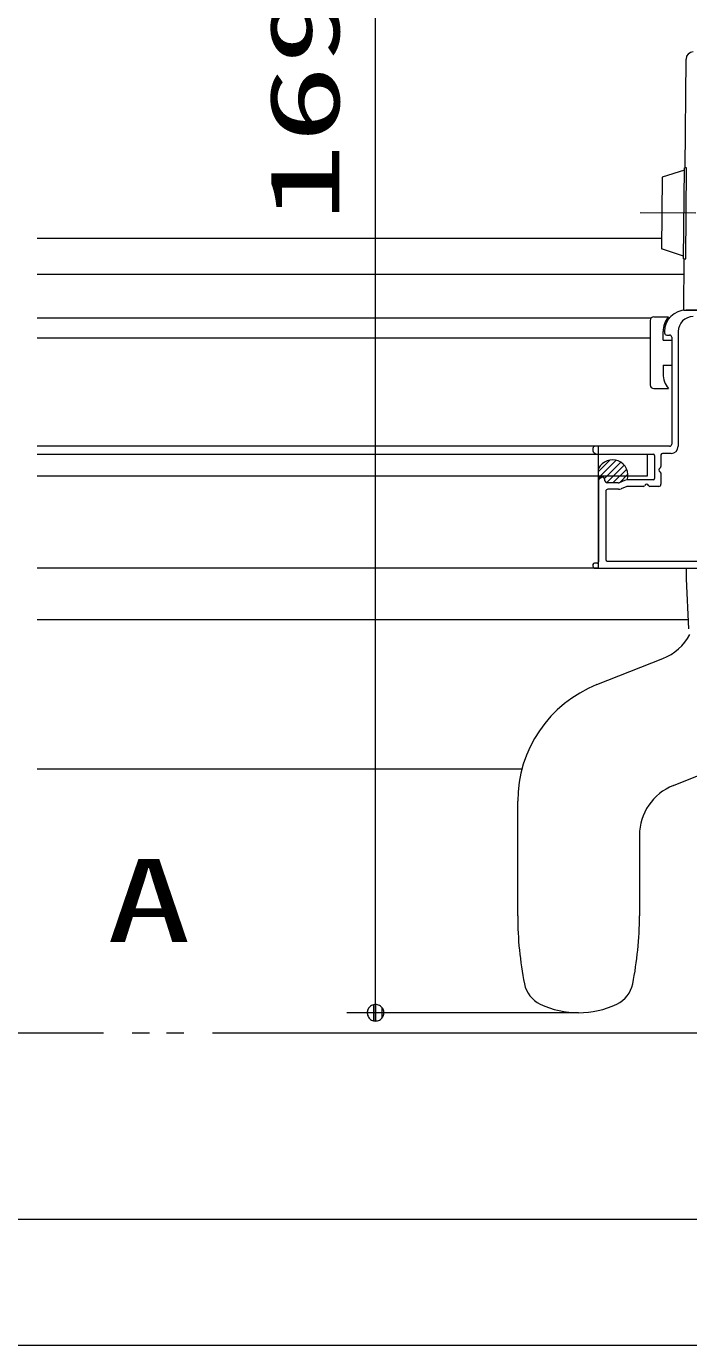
# Model space of a CAD drawing. Units: millimetres on the paper. Extents: x -305 to 305, y -152 to 152.
# Drawn here: x -135.48 to -112.37, y 21.94 to 67.93 of the extents above; entities that cross this region are included whole.
import ezdxf
from ezdxf.enums import TextEntityAlignment as Align

# ---------------------------------------------------------------- set-up
doc = ezdxf.new("R2010")
doc.units = ezdxf.units.MM
doc.linetypes.add('LONG_CHAIN', pattern=[21, 18, -1, 1, -1])
doc.linetypes.add('LONG_DOUBLE_CHAIN', pattern=[21.8, 18, -1, 0.6, -0.6, 0.6, -1])
doc.layers.add('0-2_0', color=7, linetype='Continuous', lineweight=9)
doc.layers.add('0-3_HV', color=7, linetype='Continuous', lineweight=9)
doc.styles.add('ＭＳ ゴシック', font='')
doc.styles.get('ＭＳ ゴシック').set_extended_font_data('MS Gothic')

# ---------------------------------------------------------------- blocks, each defined once
blk = doc.blocks.new('_DOTSMALL')
at = {"layer": '0-2_0'}
for p, q in [((0.0746, 0.1), (-0.0746, 0.1)), ((0.1223, -0.0248), (-0.1223, -0.0248))]:
    blk.add_line(p, q, dxfattribs=at)
for points in [[(0.125, 0), (0.124, 0.0157), (0.1211, 0.0311), (0.1162, 0.046), (0.1095, 0.0602), (0.1011, 0.0735), (0.0911, 0.0856), (0.0797, 0.0963), (0.067, 0.1055), (0.0532, 0.1131), (0.0386, 0.1189), (0.0234, 0.1228), (0.0078, 0.1248), (-0.0078, 0.1248), (-0.0234, 0.1228), (-0.0386, 0.1189), (-0.0532, 0.1131), (-0.067, 0.1055), (-0.0797, 0.0963), (-0.0911, 0.0856), (-0.1011, 0.0735), (-0.1095, 0.0602), (-0.1162, 0.046), (-0.1211, 0.0311), (-0.124, 0.0157), (-0.125, 0), (0, 0)], [(-0.125, 0), (-0.124, -0.0157), (-0.1211, -0.0311), (-0.1162, -0.046), (-0.1095, -0.0602), (-0.1011, -0.0735), (-0.0911, -0.0856), (-0.0797, -0.0963), (-0.067, -0.1055), (-0.0532, -0.1131), (-0.0386, -0.1189), (-0.0234, -0.1228), (-0.0078, -0.1248), (0.0078, -0.1248), (0.0234, -0.1228), (0.0386, -0.1189), (0.0532, -0.1131), (0.067, -0.1055), (0.0797, -0.0963), (0.0911, -0.0856), (0.1011, -0.0735), (0.1095, -0.0602), (0.1162, -0.046), (0.1211, -0.0311), (0.124, -0.0157), (0.125, 0), (0, 0)]]:
    blk.add_lwpolyline(points, close=True, dxfattribs=at)

msp = doc.modelspace()

# ---------------------------------------------------------------- linework, layer by layer
at = {"layer": '0-3_HV'}
for p, q in [((-123.297, 33.544), (-123.297, 75.794)), ((-112.495, 63.007), (-112.462, 66.794)), ((-113.298, 62.677), (-113.319, 60.177)), ((-112.52, 62.92), (-113.298, 62.677)), ((-112.547, 59.832), (-112.52, 63.007)), ((-112.443, 63.007), (-112.52, 63.007)), ((-112.47, 59.832), (-112.443, 63.007)), ((-113.316, 60.543), (-135.108, 60.543)), ((-112.547, 59.92), (-113.319, 60.177)), ((-112.547, 59.832), (-112.47, 59.832)), ((-112.538, 58.045), (-112.522, 59.832)), ((-135.108, 59.291), (-112.527, 59.291)), ((-112.538, 58.044), (-107.385, 58.044)), ((-107.461, 58.044), (-112.461, 58.044)), ((-135.108, 57.768), (-113.678, 57.768)), ((-113.711, 57.682), (-113.711, 55.432)), ((-113.586, 57.807), (-113.076, 57.807)), ((-113.712, 57.068), (-135.108, 57.068)), ((-113.261, 56.994), (-113.261, 57.294)), ((-113.261, 57.169), (-113.261, 57.294)), ((-113.261, 56.994), (-113.261, 57.294)), ((-113.211, 57.294), (-113.211, 57.244)), ((-113.136, 57.169), (-113.036, 57.169)), ((-112.961, 57.094), (-112.961, 53.369)), ((-112.736, 57.294), (-112.736, 53.294)), ((-113.261, 56.994), (-112.961, 56.994)), ((-113.261, 56.119), (-112.961, 56.119)), ((-113.261, 56.119), (-113.261, 55.819)), ((-113.586, 55.307), (-113.076, 55.307)), ((-115.511, 53.294), (-135.108, 53.294)), ((-135.108, 53.019), (-113.811, 53.019)), ((-115.711, 53.219), (-115.711, 53.137)), ((-115.675, 53.073), (-115.604, 53.03)), ((-113.036, 53.294), (-115.636, 53.294)), ((-115.566, 53.019), (-113.611, 53.019)), ((-115.511, 49.044), (-115.511, 53.294)), ((-113.811, 52.269), (-113.811, 53.019)), ((-113.561, 52.969), (-113.561, 52.169)), ((-113.336, 52.994), (-113.336, 52.584)), ((-112.986, 53.044), (-113.286, 53.044)), ((-115.511, 52.417), (-115.115, 52.814)), ((-115.511, 52.193), (-114.899, 52.805)), ((-115.511, 52.169), (-115.511, 52.522)), ((-115.311, 52.168), (-114.741, 52.739)), ((-115.228, 52.027), (-114.621, 52.634)), ((-115.011, 52.019), (-114.533, 52.498)), ((-135.108, 52.269), (-113.811, 52.269)), ((-115.511, 52.102), (-115.511, 49.269)), ((-115.404, 52.209), (-115.475, 52.166)), ((-115.361, 52.219), (-115.461, 52.219)), ((-115.361, 52.219), (-115.366, 52.219)), ((-115.311, 52.144), (-115.311, 52.169)), ((-115.311, 52.144), (-115.311, 52.169)), ((-114.826, 52.019), (-115.186, 52.019)), ((-114.826, 52.019), (-115.186, 52.019)), ((-114.606, 52.101), (-114.798, 52.025)), ((-114.606, 52.101), (-114.798, 52.025)), ((-114.77, 52.036), (-114.488, 52.318)), ((-114.511, 52.119), (-114.513, 52.119)), ((-113.611, 52.119), (-114.513, 52.119)), ((-113.336, 52.355), (-113.336, 51.969)), ((-115.261, 51.719), (-115.261, 49.344)), ((-114.816, 51.794), (-115.186, 51.794)), ((-114.532, 51.889), (-114.723, 51.812)), ((-113.951, 51.894), (-114.504, 51.894)), ((-113.411, 51.894), (-113.722, 51.894)), ((-115.561, 49.219), (-115.661, 49.219)), ((-115.211, 49.294), (-104.961, 49.294)), ((-115.511, 49.044), (-135.108, 49.044)), ((-115.711, 49.169), (-115.711, 49.119)), ((-115.636, 49.044), (-104.411, 49.044)), ((-112.462, 49.044), (-112.462, 48.669)), ((-112.462, 49.044), (-112.462, 48.669)), ((-112.462, 48.669), (-112.371, 46.933)), ((-112.462, 48.669), (-112.371, 46.933)), ((-112.387, 47.242), (-135.108, 47.242)), ((-115.572, 44.983), (-113.271, 45.894)), ((-118.191, 42.034), (-135.108, 42.034)), ((-112.902, 41.469), (-111.888, 41.871)), ((-118.337, 36.919), (-118.337, 40.915)), ((-114.087, 39.726), (-114.087, 36.919)), ((-116.212, 33.544), (-124.297, 33.544)), ((-102.961, 26.335), (-210.129, 26.335)), ((-102.211, 21.938), (-210.879, 21.938))]:
    msp.add_line(p, q, dxfattribs=at)
at = {"layer": '0-3_HV', "linetype": 'LONG_CHAIN'}
msp.add_line((-112.116, 61.416), (-114.058, 61.433), dxfattribs=at)
at = {"layer": '0-3_HV', "linetype": 'LONG_DOUBLE_CHAIN'}
msp.add_line((-216.189, 32.84), (-96.9, 32.84), dxfattribs=at)
at = {"layer": '0-3_HV'}
for centre, radius, start, end in [((-112.212, 66.794), 0.25, 90, 180), ((-112.461, 57.294), 0.75, 90, 180), ((-113.586, 57.682), 0.125, 90, 180), ((-112.461, 57.294), 0.8, 140.1616, 180), ((-112.211, 57.294), 0.525, 90, 180), ((-113.136, 57.244), 0.075, 180, 270), ((-113.036, 57.094), 0.075, 0, 90), ((-112.461, 55.819), 0.8, 180, 219.8384), ((-113.586, 55.432), 0.125, 180, 270), ((-113.036, 53.369), 0.075, 270, 0), ((-115.636, 53.219), 0.075, 90, 180), ((-115.636, 53.137), 0.075, 180, 239.0362), ((-115.566, 53.094), 0.075, 239.0362, 270), ((-113.611, 52.969), 0.05, 360, 90), ((-113.286, 52.994), 0.05, 90, 180), ((-112.986, 53.294), 0.25, 270, 0), ((-115.027, 52.281), 0.541, 342.5612, 153.5989), ((-115.027, 52.281), 0.541, 342.5612, 153.5989), ((-113.336, 52.469), 0.075, 113.5782, 246.4218), ((-113.386, 52.584), 0.05, 293.5782, 360), ((-115.461, 52.169), 0.05, 90, 180), ((-115.436, 52.102), 0.075, 120.9638, 180), ((-115.366, 52.144), 0.075, 90, 120.9638), ((-115.361, 52.169), 0.05, 0, 90), ((-115.361, 52.169), 0.05, 0, 90), ((-115.186, 52.144), 0.125, 180, 270), ((-115.186, 52.144), 0.125, 180, 270), ((-114.826, 52.094), 0.075, 270, 291.8014), ((-114.826, 52.094), 0.075, 270, 291.8014), ((-114.513, 51.869), 0.25, 90, 111.8014), ((-114.513, 51.869), 0.25, 90, 111.8014), ((-113.611, 52.169), 0.05, 270, 0), ((-113.386, 52.355), 0.05, 0, 66.4218), ((-115.186, 51.719), 0.075, 90, 180), ((-114.816, 52.044), 0.25, 270, 291.8014), ((-114.504, 51.819), 0.075, 90, 111.8014), ((-113.951, 51.944), 0.05, 270, 336.4218), ((-113.836, 51.894), 0.075, 23.5782, 156.4218), ((-113.722, 51.944), 0.05, 203.5782, 270), ((-113.411, 51.969), 0.075, 270, 0), ((-115.661, 49.169), 0.05, 90, 180), ((-115.561, 49.269), 0.05, 270, 0), ((-115.211, 49.344), 0.05, 180, 270), ((-115.636, 49.119), 0.075, 180, 270), ((-113.962, 47.638), 1.875, 291.6036, 330.896), ((-113.962, 40.915), 4.375, 111.6036, 180), ((-112.212, 39.726), 1.875, 111.6036, 180), ((-106.299, 36.919), 12.037, 180, 191.3412), ((-126.124, 36.919), 12.037, 348.6588, 0), ((-117.121, 34.749), 1, 191.3412, 244.66), ((-115.302, 34.749), 1, 295.34, 348.6588), ((-116.212, 36.669), 3.125, 244.66, 295.34)]:
    msp.add_arc(centre, radius, start, end, dxfattribs=at)

# ---------------------------------------------------------------- block references
at = {"layer": '0-3_HV', "xscale": 2.32, "yscale": 2.32, "rotation": 270}
msp.add_blockref('_DOTSMALL', (-123.297, 33.544), dxfattribs=at)

# ---------------------------------------------------------------- texts
at = {"layer": '0-3_HV', "style": 'ＭＳ ゴシック', "width": 1.65}
msp.add_text('169', height=2.441, rotation=90, dxfattribs=at).set_placement((-123.827, 61.11), align=Align.BOTTOM_LEFT)
at = {"layer": '0-3_HV', "style": 'ＭＳ ゴシック', "width": 1.5}
msp.add_text('A', height=2.889, dxfattribs=at).set_placement((-132.684, 35.143), align=Align.BOTTOM_LEFT)

doc.saveas('drawing.dxf')
